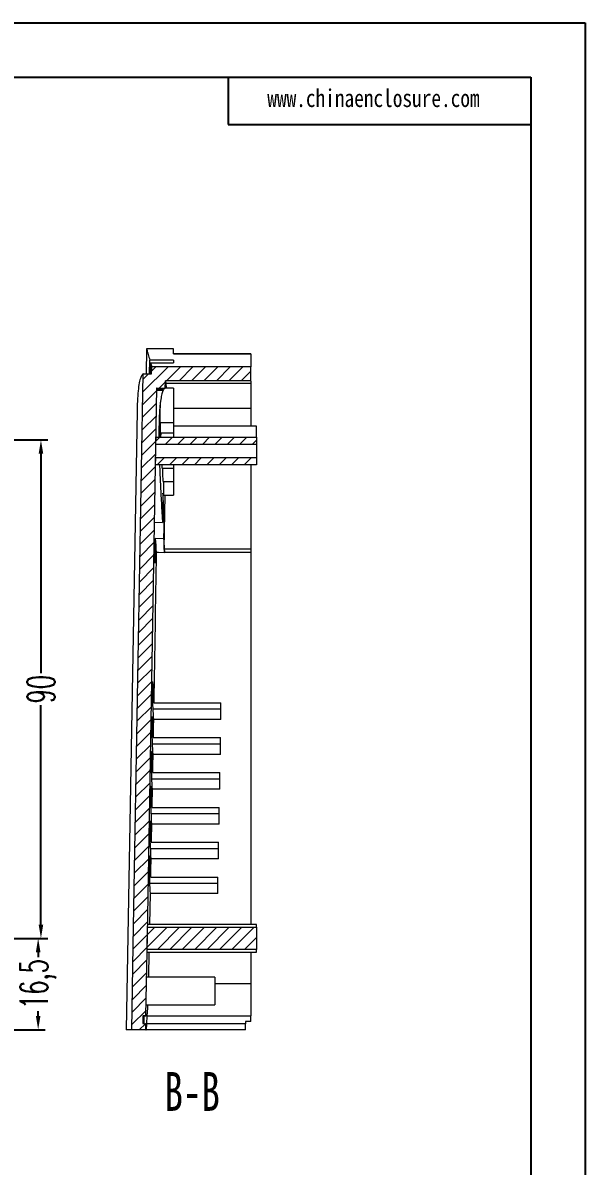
# Model space of a CAD drawing. Header units: inches. Extents: x 2104 to 4068, y 410 to 1569.
# Drawn here: x 2586.5 to 2688.1, y 616.2 to 822.7 of the extents above; entities that cross this region are included whole.
import ezdxf

# ---------------------------------------------------------------- set-up
doc = ezdxf.new("R2010")
doc.units = ezdxf.units.IN
doc.layers.add('文字', color=81, linetype='Continuous')
doc.styles.add('SLDTEXTSTYLE2', font='TXT', dxfattribs={"width": 0.6, "bigfont": 'bigfont'})
doc.styles.add('SLDTEXTSTYLE3', font='TXT', dxfattribs={"width": 0.7})
doc.styles.add('宋体', font='', dxfattribs={"width": 0.8, "height": 3.5})
doc.styles.get('宋体').set_extended_font_data('SimSun')
doc.dimstyles.new('5', dxfattribs={"dimtxt": 5, "dimasz": 2.5, "dimexe": 1.25, "dimexo": 0.625, "dimtad": 0, "dimzin": 12, "dimtxsty": 'SLDTEXTSTYLE2', "dimcen": 2.5, "dimclrd": 3, "dimclre": 3, "dimclrt": 256, "dimadec": 0, "dimazin": 0, "dimtfac": 1, "dimtmove": 0, "dimatfit": 3, "dimfxl": 1, "dimarcsym": 0})

# ---------------------------------------------------------------- blocks, each defined once
blk = doc.blocks.new('*D71')
at = {"color": 3, "lineweight": -2}
for p, q in [((2567.48, 747.35), (2591.02, 747.35)), ((2589.77, 744.85), (2589.77, 705.22)), ((2589.77, 659.85), (2589.77, 699.47)), ((2564.48, 657.35), (2591.02, 657.35))]:
    blk.add_line(p, q, dxfattribs=at)
at = {"color": 3}
for points in [[(2589.35, 744.85), (2590.18, 744.85), (2589.77, 747.35)], [(2589.35, 659.85), (2590.18, 659.85), (2589.77, 657.35)]]:
    blk.add_solid(points, dxfattribs=at)
at = {"layer": 'Defpoints', "color": 0}
for p in [(2566.86, 747.35), (2589.77, 747.35), (2563.86, 657.35)]:
    blk.add_point(p, dxfattribs=at)
at = {"insert": (2589.77, 702.35), "char_height": 5, "attachment_point": 5, "rotation": 90, "style": 'SLDTEXTSTYLE2'}
blk.add_mtext('90', dxfattribs=at)
blk = doc.blocks.new('*D72')
at = {"color": 3, "lineweight": -2}
for p, q in [((2564.48, 657.35), (2590.52, 657.35)), ((2589.27, 654.85), (2589.27, 653.97)), ((2589.27, 643.35), (2589.27, 644.22)), ((2563.56, 640.85), (2590.52, 640.85))]:
    blk.add_line(p, q, dxfattribs=at)
at = {"color": 3}
for points in [[(2588.85, 654.85), (2589.68, 654.85), (2589.27, 657.35)], [(2588.85, 643.35), (2589.68, 643.35), (2589.27, 640.85)]]:
    blk.add_solid(points, dxfattribs=at)
at = {"layer": 'Defpoints', "color": 0}
for p in [(2563.86, 657.35), (2589.27, 657.35), (2562.94, 640.85)]:
    blk.add_point(p, dxfattribs=at)
at = {"insert": (2589.27, 649.1), "char_height": 5, "attachment_point": 5, "rotation": 90, "style": 'SLDTEXTSTYLE2'}
blk.add_mtext('16,5', dxfattribs=at)

msp = doc.modelspace()

# ---------------------------------------------------------------- hatches: boundary and pattern name
at = {"linetype": 'Continuous', "lineweight": 0}
h = msp.add_hatch(dxfattribs=at)
h.set_pattern_fill('ANSI31', color=4, scale=0.5, style=0)
edge = h.paths.add_edge_path(flags=0)
edge.add_line((2627.687, 758.05), (2627.687, 760.56))
edge.add_line((2627.687, 760.56), (2609.779, 760.56))
edge.add_spline(control_points=[(2609.779, 760.56), (2609.772, 760.151), (2609.765, 759.742), (2609.758, 759.333), (2609.757, 759.311), (2609.757, 759.289), (2609.757, 759.267)], knot_values=[0.0028629, 0.0028629, 0.0028629, 0.0028629, 0.00409, 0.00409, 0.00409, 0.0041559, 0.0041559, 0.0041559, 0.0041559], weights=[1, 1, 1, 1, 1, 1, 1], degree=3, periodic=0)
edge.add_spline(control_points=[(2609.757, 759.267), (2609.257, 759.276), (2608.756, 759.284), (2608.256, 759.293)], knot_values=[0, 0, 0, 0, 0.0015006, 0.0015006, 0.0015006, 0.0015006], weights=[1, 1, 1, 1], degree=3, periodic=0)
edge.add_spline(control_points=[(2608.256, 759.293), (2607.655, 724.864), (2607.054, 690.435), (2606.453, 656.007), (2606.365, 650.954), (2606.276, 645.902), (2606.188, 640.85)], knot_values=[0.1161675, 0.1161675, 0.1161675, 0.1161675, 0.2194696, 0.2194696, 0.2194696, 0.2346289, 0.2346289, 0.2346289, 0.2346289], weights=[1, 1, 1, 1, 1, 1, 1], degree=3, periodic=0)
edge.add_line((2606.188, 640.85), (2608.689, 640.85))
edge.add_spline(control_points=[(2608.689, 640.85), (2608.69, 640.895), (2608.691, 640.941), (2608.692, 640.987), (2608.697, 641.308), (2608.703, 641.629), (2608.709, 641.95)], knot_values=[0.002704, 0.002704, 0.002704, 0.002704, 0.0028411, 0.0028411, 0.0028411, 0.0038042, 0.0038042, 0.0038042, 0.0038042], weights=[1, 1, 1, 1, 1, 1, 1], degree=3, periodic=0)
edge.add_spline(control_points=[(2608.709, 641.95), (2608.685, 641.95), (2608.662, 641.95), (2608.639, 641.951), (2608.496, 641.953), (2608.352, 641.956), (2608.209, 641.958)], knot_values=[0.0028787, 0.0028787, 0.0028787, 0.0028787, 0.0029483, 0.0029483, 0.0029483, 0.0033789, 0.0033789, 0.0033789, 0.0033789], weights=[1, 1, 1, 1, 1, 1, 1], degree=3, periodic=0)
edge.add_spline(control_points=[(2608.209, 641.958), (2608.21, 642.016), (2608.211, 642.074), (2608.212, 642.132), (2608.219, 642.547), (2608.226, 642.961), (2608.233, 643.376)], knot_values=[0.0032783, 0.0032783, 0.0032783, 0.0032783, 0.003452, 0.003452, 0.003452, 0.0046962, 0.0046962, 0.0046962, 0.0046962], weights=[1, 1, 1, 1, 1, 1, 1], degree=3, periodic=0)
edge.add_spline(control_points=[(2608.233, 643.376), (2608.377, 643.374), (2608.52, 643.371), (2608.664, 643.369), (2608.687, 643.368), (2608.71, 643.368), (2608.733, 643.367)], knot_values=[0.0025177, 0.0025177, 0.0025177, 0.0025177, 0.0029483, 0.0029483, 0.0029483, 0.0030179, 0.0030179, 0.0030179, 0.0030179], weights=[1, 1, 1, 1, 1, 1, 1], degree=3, periodic=0)
edge.add_spline(control_points=[(2608.733, 643.367), (2608.818, 648.195), (2608.902, 653.022), (2608.986, 657.85), (2609.562, 690.816), (2610.138, 723.783), (2610.713, 756.75)], knot_values=[0.1955007, 0.1955007, 0.1955007, 0.1955007, 0.2099851, 0.2099851, 0.2099851, 0.3089011, 0.3089011, 0.3089011, 0.3089011], weights=[1, 1, 1, 1, 1, 1, 1], degree=3, periodic=0)
edge.add_spline(control_points=[(2610.713, 756.75), (2611.213, 756.742), (2611.714, 756.733), (2612.214, 756.725)], knot_values=[0.000009, 0.000009, 0.000009, 0.000009, 0.0015096, 0.0015096, 0.0015096, 0.0015096], weights=[1, 1, 1, 1], degree=3, periodic=0)
edge.add_spline(control_points=[(2612.214, 756.725), (2612.214, 756.74), (2612.214, 756.755), (2612.214, 756.77), (2612.222, 757.196), (2612.229, 757.623), (2612.237, 758.05)], knot_values=[0.0041947, 0.0041947, 0.0041947, 0.0041947, 0.0042396, 0.0042396, 0.0042396, 0.0055197, 0.0055197, 0.0055197, 0.0055197], weights=[1, 1, 1, 1, 1, 1, 1], degree=3, periodic=0)
edge.add_line((2612.237, 758.05), (2627.687, 758.05))
h = msp.add_hatch(dxfattribs=at)
h.set_pattern_fill('ANSI31', color=4, scale=0.5, style=0)
edge = h.paths.add_edge_path(flags=0)
edge.add_line((2628.687, 746.6), (2628.687, 747.85))
edge.add_line((2628.687, 747.85), (2610.558, 747.85))
edge.add_spline(control_points=[(2610.558, 747.85), (2610.551, 747.433), (2610.543, 747.016), (2610.536, 746.6)], knot_values=[0.0047243, 0.0047243, 0.0047243, 0.0047243, 0.0059744, 0.0059744, 0.0059744, 0.0059744], weights=[1, 1, 1, 1], degree=3, periodic=0)
edge.add_line((2610.536, 746.6), (2628.687, 746.6))
h = msp.add_hatch(dxfattribs=at)
h.set_pattern_fill('ANSI31', color=4, scale=0.5, style=0)
edge = h.paths.add_edge_path(flags=0)
edge.add_line((2628.687, 742.85), (2628.687, 744.1))
edge.add_line((2628.687, 744.1), (2610.492, 744.1))
edge.add_spline(control_points=[(2610.492, 744.1), (2610.489, 743.892), (2610.485, 743.683), (2610.481, 743.475), (2610.478, 743.267), (2610.474, 743.058), (2610.471, 742.85)], knot_values=[0.0084748, 0.0084748, 0.0084748, 0.0084748, 0.0090993, 0.0090993, 0.0090993, 0.009725, 0.009725, 0.009725, 0.009725], weights=[1, 1, 1, 1, 1, 1, 1], degree=3, periodic=0)
edge.add_line((2610.471, 742.85), (2628.687, 742.85))
h = msp.add_hatch(dxfattribs=at)
h.set_pattern_fill('ANSI31', color=4, scale=0.5, style=0)
edge = h.paths.add_edge_path(flags=0)
edge.add_line((2628.687, 655.35), (2628.687, 659.35))
edge.add_line((2628.687, 659.35), (2609.012, 659.35))
edge.add_spline(control_points=[(2609.012, 659.35), (2608.99, 658.058), (2608.967, 656.766), (2608.945, 655.474), (2608.944, 655.433), (2608.943, 655.391), (2608.943, 655.35)], knot_values=[0.0052224, 0.0052224, 0.0052224, 0.0052224, 0.0090981, 0.0090981, 0.0090981, 0.009223, 0.009223, 0.009223, 0.009223], weights=[1, 1, 1, 1, 1, 1, 1], degree=3, periodic=0)
edge.add_line((2608.943, 655.35), (2628.687, 655.35))

# ---------------------------------------------------------------- linework, layer by layer
for p, q in [((2104.15, 822.657), (2688.052, 822.657)), ((2688.052, 822.657), (2688.052, 409.797)), ((2119.259, 812.827), (2678.222, 812.827)), ((2623.611, 812.827), (2623.611, 804.294)), ((2678.222, 812.827), (2678.222, 419.627)), ((2623.611, 804.294), (2678.222, 804.294))]:
    msp.add_line(p, q)
at = {"color": 7, "linetype": 'Continuous', "lineweight": 15}
for p, q in [((2613.687, 763.823), (2608.846, 763.823)), ((2608.833, 763.781), (2608.754, 759.284)), ((2609.388, 759.274), (2609.432, 761.76)), ((2613.687, 761.76), (2609.432, 761.76)), ((2627.687, 762.879), (2613.687, 762.879)), ((2613.687, 762.879), (2627.687, 762.879)), ((2609.576, 761.261), (2609.542, 759.271)), ((2609.576, 761.261), (2613.687, 761.261)), ((2609.757, 759.267), (2609.779, 760.56)), ((2627.687, 760.56), (2609.779, 760.56)), ((2627.687, 758.05), (2627.687, 760.56)), ((2607.88, 758.809), (2607.88, 758.833)), ((2608.038, 759.095), (2608.038, 759.07)), ((2608.256, 759.293), (2609.757, 759.267)), ((2612.214, 756.725), (2612.237, 758.05)), ((2627.687, 758.05), (2612.237, 758.05)), ((2612.369, 757.59), (2612.237, 758.048)), ((2627.687, 757.978), (2627.687, 757.59)), ((2611.837, 756.265), (2610.705, 756.284)), ((2610.71, 756.548), (2611.995, 756.527)), ((2610.713, 756.75), (2612.214, 756.725)), ((2611.837, 756.265), (2611.842, 756.53)), ((2613.687, 756.702), (2612.182, 756.702)), ((2612.369, 757.59), (2627.687, 757.59)), ((2613.687, 756.702), (2613.687, 750.502)), ((2607.138, 752.624), (2605.187, 640.85)), ((2611.215, 751.686), (2611.159, 751.686)), ((2613.687, 753.101), (2627.687, 753.101)), ((2611.257, 750.502), (2613.687, 750.502)), ((2613.687, 750.502), (2613.687, 748.642)), ((2628.687, 749.85), (2613.687, 749.85)), ((2628.687, 747.85), (2628.687, 749.85)), ((2610.536, 746.6), (2610.558, 747.85)), ((2610.558, 747.85), (2628.687, 747.85)), ((2611.322, 748.642), (2613.687, 748.642)), ((2613.687, 748.642), (2613.687, 747.85)), ((2628.687, 747.85), (2628.687, 746.6)), ((2610.536, 746.6), (2628.687, 746.6)), ((2628.687, 746.6), (2628.687, 744.1)), ((2610.471, 742.85), (2610.492, 744.1)), ((2628.687, 744.1), (2610.492, 744.1)), ((2628.687, 744.1), (2628.687, 742.85)), ((2628.687, 742.85), (2610.471, 742.85)), ((2611.642, 742.264), (2613.687, 742.264)), ((2613.687, 742.85), (2613.687, 742.264)), ((2613.687, 742.264), (2613.687, 739.873)), ((2611.788, 739.873), (2613.687, 739.873)), ((2613.687, 739.873), (2613.687, 737.352)), ((2611.954, 737.352), (2613.687, 737.352)), ((2612.05, 727.684), (2612.198, 737.352)), ((2611.989, 734.824), (2611.759, 734.824)), ((2610.289, 732.474), (2611.725, 732.434)), ((2611.916, 729.492), (2610.416, 729.536)), ((2612.05, 727.684), (2627.687, 727.684)), ((2612.089, 726.969), (2612.091, 727.088)), ((2612.091, 727.088), (2627.687, 727.088)), ((2627.687, 727.684), (2627.687, 727.088)), ((2627.687, 727.088), (2627.687, 659.85)), ((2610.135, 699.911), (2622.28, 699.911)), ((2622.28, 696.851), (2622.28, 699.911)), ((2609.976, 698.782), (2622.28, 698.782)), ((2622.28, 696.851), (2610.081, 696.851)), ((2610.022, 693.607), (2622.167, 693.607)), ((2622.167, 690.564), (2622.167, 693.607)), ((2609.863, 692.484), (2622.167, 692.484)), ((2622.167, 690.564), (2609.967, 690.564)), ((2609.747, 686.188), (2622.051, 686.188)), ((2609.907, 687.304), (2622.051, 687.304)), ((2622.051, 684.279), (2622.051, 687.304)), ((2622.051, 684.279), (2609.85, 684.279)), ((2609.629, 679.894), (2621.932, 679.894)), ((2609.788, 681.005), (2621.932, 681.005)), ((2621.932, 677.997), (2621.932, 681.005)), ((2621.932, 677.997), (2609.731, 677.997)), ((2609.508, 673.605), (2621.811, 673.605)), ((2609.668, 674.71), (2621.811, 674.71)), ((2621.811, 671.719), (2621.811, 674.71)), ((2621.811, 671.719), (2609.609, 671.719)), ((2609.385, 667.32), (2621.687, 667.32)), ((2609.544, 668.42), (2621.687, 668.42)), ((2621.687, 665.447), (2621.687, 668.42)), ((2609.485, 665.447), (2609.371, 659.85)), ((2621.687, 665.447), (2609.485, 665.447)), ((2608.943, 655.35), (2609.012, 659.35)), ((2609.012, 659.35), (2628.687, 659.35)), ((2628.687, 659.85), (2609.021, 659.85)), ((2628.687, 659.35), (2628.687, 659.85)), ((2628.687, 659.35), (2628.687, 655.35)), ((2608.934, 654.85), (2628.687, 654.85)), ((2628.687, 655.35), (2608.943, 655.35)), ((2609.269, 654.85), (2609.175, 650.35)), ((2627.687, 654.85), (2627.687, 649.125)), ((2628.687, 654.85), (2628.687, 655.35)), ((2621.187, 650.35), (2608.855, 650.35)), ((2621.187, 650.35), (2621.187, 645.35)), ((2627.687, 649.125), (2627.687, 643.367)), ((2608.768, 645.35), (2621.187, 645.35)), ((2608.19, 643.367), (2608.733, 643.367)), ((2608.209, 641.958), (2608.233, 643.376)), ((2608.733, 643.367), (2608.233, 643.376)), ((2608.364, 643.376), (2608.339, 641.958)), ((2608.864, 643.367), (2608.733, 643.367)), ((2608.864, 643.367), (2608.839, 641.95)), ((2608.864, 643.367), (2627.687, 643.367)), ((2627.687, 642.365), (2626.687, 642.365)), ((2626.687, 642.365), (2626.687, 641.95)), ((2627.687, 642.365), (2627.687, 643.367)), ((2606.188, 640.85), (2605.187, 640.85)), ((2608.689, 640.85), (2606.188, 640.85)), ((2608.179, 641.958), (2608.339, 641.958)), ((2608.209, 641.958), (2608.709, 641.95)), ((2608.339, 641.958), (2608.839, 641.95)), ((2608.809, 641.95), (2608.678, 641.95)), ((2608.689, 640.85), (2608.709, 641.95)), ((2608.689, 640.85), (2608.79, 640.85)), ((2608.809, 641.95), (2608.79, 640.85)), ((2626.687, 640.85), (2608.79, 640.85)), ((2626.687, 641.95), (2608.809, 641.95)), ((2626.687, 640.85), (2626.687, 641.95))]:
    msp.add_line(p, q, dxfattribs=at)
at = {"color": 8, "linetype": 'Continuous', "lineweight": 15}
msp.add_line((2627.687, 649.125), (2621.187, 649.125), dxfattribs=at)
at = {"color": 7, "linetype": 'Continuous', "lineweight": 15, "flags": 128}
for points in [[(2606.188, 640.85), (2606.453, 656.007), (2608.256, 759.293)], [(2608.733, 643.367), (2608.986, 657.85), (2610.713, 756.75)], [(2612.089, 726.969), (2610.972, 727.004), (2610.589, 727.016)]]:
    msp.add_lwpolyline(points, dxfattribs=at)
at = {"color": 7, "linetype": 'Continuous', "lineweight": 15}
for centre, major_axis, ratio, start_param, end_param in [((5158.02, -2143.697), (0, 21154.428), 0.1215375, 1.4334731, 1.4336795), ((5158.02, -2076.699), (0, 21144.904), 0.1215375, 1.4366322, 1.4368152), ((5158.02, -1702.716), (0, 21091.738), 0.1215375, 1.4548301, 1.4550831), ((5158.02, -1635.718), (0, 21082.214), 0.1215375, 1.4581153, 1.4583698), ((5158.02, -1637.49), (0, 21094.684), 0.1215375, 1.4583499, 1.4585623), ((5158.02, 729.285), (2548.71, 0), 0.4530936, 3.1638479, 3.1670319), ((5158.02, 726.211), (2548.763, 0), 0.4530936, 3.1633938, 3.1670195), ((5158.02, 722.943), (2548.82, 0), 0.4530936, 3.1638086, 3.166998), ((5158.02, 719.869), (2548.874, 0), 0.4530936, 3.1633545, 3.1669701), ((5158.02, 716.565), (2548.932, 0), 0.4530936, 3.1637374, 3.1669319), ((5158.02, 713.491), (2548.985, 0), 0.4530936, 3.1632833, 3.1668887), ((5158.02, 710.154), (2549.044, 0), 0.4530936, 3.1636341, 3.1668336), ((5158.02, 707.08), (2549.097, 0), 0.4530936, 3.1631801, 3.1667753), ((5158.02, 703.709), (2549.156, 0), 0.4530936, 3.1634989, 3.1667031), ((5158.02, 700.635), (2549.21, 0), 0.4530936, 3.1630449, 3.1666298), ((5158.02, 697.233), (2549.269, 0), 0.4530936, 3.1633317, 3.1665404), ((5158.02, 694.159), (2549.323, 0), 0.4530936, 3.1628778, 3.1664523)]:
    msp.add_ellipse(centre, major_axis=major_axis, ratio=ratio, start_param=start_param, end_param=end_param, dxfattribs=at)
for points, knots in [([(2608.846, 763.781), (2608.843, 763.791), (2608.832, 763.83), (2608.923, 763.516), (2609.109, 762.876), (2609.324, 762.132), (2609.432, 761.76)], [0, 0, 0, 0, 0.1160791, 0.4107437, 0.7054083, 1, 1, 1, 1]), ([(2613.687, 762.879), (2613.687, 763.154), (2613.687, 763.705), (2613.687, 763.784), (2613.687, 763.823)], [0, 0, 0, 0, 0.5001038, 1, 1, 1, 1]), ([(2627.687, 762.879), (2627.687, 762.833), (2627.687, 762.741), (2627.687, 762.591), (2627.687, 762.432), (2627.687, 762.263), (2627.687, 762.084), (2627.687, 761.896), (2627.687, 761.697), (2627.687, 761.49), (2627.687, 761.272), (2627.687, 761.045), (2627.687, 760.809), (2627.687, 760.643), (2627.687, 760.56)], [0, 0, 0, 0, 0.0833085, 0.1666181, 0.2499299, 0.3332447, 0.4165637, 0.499888, 0.5832184, 0.6665561, 0.7499021, 0.8332574, 0.916623, 1, 1, 1, 1]), ([(2607.88, 758.833), (2607.777, 758.564), (2607.57, 758.027), (2607.352, 756.677), (2607.209, 754.874), (2607.14, 753.507), (2607.138, 752.627), (2607.138, 752.624)], [0, 0, 0, 0, 0.25103373, 0.50094684, 0.74996287, 0.99905524, 1, 1, 1, 1]), ([(2608.256, 759.293), (2608.237, 759.281), (2608.199, 759.259), (2608.144, 759.213), (2608.09, 759.159), (2608.055, 759.116), (2608.038, 759.095)], [0, 0, 0, 0, 0.2500479, 0.5000607, 0.7500431, 1, 1, 1, 1]), ([(2611.837, 756.265), (2611.828, 756.246), (2611.772, 756.13), (2611.676, 755.879), (2611.559, 755.46), (2611.454, 754.962), (2611.363, 754.385), (2611.284, 753.73), (2611.218, 752.996), (2611.165, 752.184), (2611.124, 751.294), (2611.096, 750.327), (2611.081, 749.278), (2611.078, 748.445), (2611.081, 747.948), (2611.082, 747.85)], [0, 0, 0, 0, 0.0176178, 0.1049618, 0.1923059, 0.27965, 0.3669941, 0.4543381, 0.5416822, 0.6290263, 0.7163704, 0.8037144, 0.8910585, 0.9784026, 1, 1, 1, 1]), ([(2612.427, 756.702), (2612.427, 756.719), (2612.423, 756.913), (2612.411, 757.177), (2612.392, 757.468), (2612.377, 757.55), (2612.369, 757.59)], [0, 0, 0, 0, 0.0300603, 0.3560877, 0.6778149, 1, 1, 1, 1]), ([(2627.687, 757.59), (2627.687, 757.58), (2627.687, 757.561), (2627.687, 757.521), (2627.687, 757.469), (2627.687, 757.341), (2627.687, 757.09), (2627.687, 756.653), (2627.687, 756.144), (2627.687, 755.515), (2627.687, 754.891), (2627.687, 754.361), (2627.687, 753.95), (2627.687, 753.53), (2627.687, 753.245), (2627.687, 753.101)], [0, 0, 0, 0, 0.0399807, 0.0716783, 0.1074128, 0.1428113, 0.2857765, 0.3924172, 0.4995903, 0.6246074, 0.7496561, 0.8123286, 0.8748785, 0.937217, 1, 1, 1, 1]), ([(2611.279, 753.638), (2611.276, 753.498), (2611.267, 753.009), (2611.256, 752.195), (2611.247, 751.333), (2611.246, 750.752), (2611.25, 750.481), (2611.255, 750.528), (2611.257, 750.538)], [0, 0, 0, 0, 0.0863198, 0.2995427, 0.5127254, 0.7258666, 0.9389841, 1, 1, 1, 1]), ([(2627.687, 753.101), (2627.687, 752.428), (2627.687, 751.345), (2627.687, 750.261), (2627.687, 749.85)], [0, 0, 0, 0, 0.6209155, 1, 1, 1, 1]), ([(2611.316, 750.502), (2611.315, 750.455), (2611.31, 750.073), (2611.306, 749.48), (2611.307, 748.891), (2611.313, 748.621), (2611.32, 748.668), (2611.322, 748.678)], [0, 0, 0, 0, 0.0414822, 0.3332144, 0.6248882, 0.91654, 1, 1, 1, 1]), ([(2611.395, 748.642), (2611.394, 748.543), (2611.39, 748.24), (2611.389, 748.007), (2611.389, 747.85)], [0, 0, 0, 0, 0.3266525, 1, 1, 1, 1]), ([(2611.192, 742.85), (2611.21, 742.361), (2611.246, 741.375), (2611.316, 739.795), (2611.397, 738.135), (2611.489, 736.398), (2611.593, 734.586), (2611.674, 733.246), (2611.72, 732.518), (2611.725, 732.434)], [0, 0, 0, 0, 0.1606387, 0.3242214, 0.487804, 0.6513867, 0.8149693, 0.978552, 1, 1, 1, 1]), ([(2611.612, 742.85), (2611.613, 742.742), (2611.617, 742.427), (2611.628, 742.242), (2611.639, 742.288), (2611.642, 742.298)], [0, 0, 0, 0, 0.2906562, 0.8485553, 1, 1, 1, 1]), ([(2611.753, 742.264), (2611.75, 742.03), (2611.744, 741.457), (2611.746, 740.695), (2611.758, 740.117), (2611.773, 739.85), (2611.785, 739.898), (2611.788, 739.908)], [0, 0, 0, 0, 0.1740653, 0.4264537, 0.6788041, 0.9311947, 1, 1, 1, 1]), ([(2627.687, 742.85), (2627.687, 742.713), (2627.687, 741.984), (2627.687, 740.649), (2627.687, 737.57), (2627.687, 733.246), (2627.687, 729.524), (2627.687, 727.684)], [0, 0, 0, 0, 0.0269994, 0.14451019, 0.26427028, 0.6363794, 1, 1, 1, 1]), ([(2611.911, 739.873), (2611.908, 739.595), (2611.902, 738.976), (2611.905, 738.174), (2611.92, 737.596), (2611.937, 737.329), (2611.951, 737.376), (2611.954, 737.387)], [0, 0, 0, 0, 0.2002761, 0.4445036, 0.6887015, 0.9329575, 1, 1, 1, 1]), ([(2610.355, 725.084), (2610.338, 725.338), (2610.304, 725.847), (2610.256, 726.596), (2610.221, 727.128), (2610.204, 727.407), (2610.202, 727.443)], [0, 0, 0, 0, 0.3177074, 0.6354225, 0.9531608, 1, 1, 1, 1]), ([(2609.926, 703.696), (2609.923, 703.694), (2609.914, 703.689), (2609.899, 703.497), (2609.883, 703.172), (2609.869, 702.745), (2609.859, 702.271), (2609.853, 701.801), (2609.853, 701.39), (2609.858, 701.149), (2609.861, 701.058), (2609.862, 701.037)], [0, 0, 0, 0, 0.0918541, 0.2160964, 0.3403764, 0.4646484, 0.5888708, 0.7130229, 0.8371138, 0.9611791, 1, 1, 1, 1]), ([(2609.813, 697.398), (2609.81, 697.396), (2609.801, 697.391), (2609.786, 697.198), (2609.77, 696.874), (2609.756, 696.447), (2609.746, 695.973), (2609.741, 695.503), (2609.741, 695.092), (2609.745, 694.851), (2609.749, 694.76), (2609.749, 694.738)], [0, 0, 0, 0, 0.0918538, 0.2160959, 0.3403756, 0.4646475, 0.5888699, 0.7130221, 0.8371133, 0.9611788, 1, 1, 1, 1]), ([(2609.698, 691.102), (2609.694, 691.1), (2609.686, 691.094), (2609.671, 690.902), (2609.655, 690.578), (2609.641, 690.151), (2609.631, 689.677), (2609.625, 689.206), (2609.625, 688.796), (2609.629, 688.555), (2609.633, 688.464), (2609.634, 688.442)], [0, 0, 0, 0, 0.09185333, 0.21609499, 0.34037429, 0.46464591, 0.58886829, 0.71302082, 0.83711244, 0.96117829, 1, 1, 1, 1]), ([(2609.58, 684.808), (2609.577, 684.806), (2609.569, 684.801), (2609.553, 684.609), (2609.537, 684.284), (2609.524, 683.857), (2609.513, 683.383), (2609.508, 682.913), (2609.508, 682.502), (2609.512, 682.261), (2609.516, 682.17), (2609.517, 682.148)], [0, 0, 0, 0, 0.0918526, 0.2160937, 0.3403723, 0.4646436, 0.588866, 0.7130189, 0.8371111, 0.9611775, 1, 1, 1, 1]), ([(2609.46, 678.519), (2609.457, 678.517), (2609.449, 678.511), (2609.434, 678.319), (2609.418, 677.995), (2609.404, 677.568), (2609.394, 677.094), (2609.388, 676.623), (2609.388, 676.213), (2609.392, 675.972), (2609.396, 675.881), (2609.397, 675.859)], [0, 0, 0, 0, 0.0918518, 0.216092, 0.3403698, 0.4646405, 0.5888629, 0.7130164, 0.8371095, 0.9611766, 1, 1, 1, 1]), ([(2609.338, 672.234), (2609.335, 672.232), (2609.326, 672.227), (2609.311, 672.035), (2609.296, 671.71), (2609.282, 671.283), (2609.272, 670.809), (2609.266, 670.339), (2609.266, 669.928), (2609.27, 669.687), (2609.274, 669.596), (2609.275, 669.574)], [0, 0, 0, 0, 0.0918507, 0.2160899, 0.3403667, 0.4646368, 0.5888592, 0.7130133, 0.8371074, 0.9611754, 1, 1, 1, 1]), ([(2609.027, 645.35), (2609.025, 645.316), (2609.012, 645), (2608.984, 644.526), (2608.945, 643.957), (2608.907, 643.572), (2608.88, 643.411), (2608.866, 643.374), (2608.864, 643.367)], [0, 0, 0, 0, 0.0280092, 0.258856, 0.489703, 0.7206226, 0.9515419, 1, 1, 1, 1])]:
    msp.add_open_spline(points, degree=3, knots=knots, dxfattribs=at)
for points in [[(2613.687, 761.76), (2613.687, 761.603), (2613.687, 761.436), (2613.687, 761.261)], [(2609.576, 761.261), (2609.64, 761.042), (2609.708, 760.808), (2609.779, 760.56)], [(2608.038, 759.07), (2607.982, 758.998), (2607.93, 758.911), (2607.88, 758.809)], [(2612.214, 756.725), (2612.137, 756.683), (2612.064, 756.617), (2611.995, 756.527)], [(2611.989, 734.824), (2611.922, 735.82), (2611.859, 736.792), (2611.8, 737.736)], [(2610.416, 729.536), (2610.47, 728.731), (2610.526, 727.909), (2610.585, 727.069)], [(2611.916, 729.492), (2611.971, 728.669), (2612.029, 727.828), (2612.089, 726.969)], [(2610.589, 727.016), (2610.447, 718.016), (2610.295, 708.981), (2610.135, 699.911)], [(2610.589, 727.016), (2610.588, 727.033), (2610.587, 727.051), (2610.585, 727.069)], [(2612.091, 727.088), (2612.077, 727.287), (2612.063, 727.486), (2612.05, 727.684)], [(2609.941, 703.587), (2609.938, 703.653), (2609.934, 703.692), (2609.93, 703.706)], [(2609.829, 697.289), (2609.825, 697.354), (2609.822, 697.394), (2609.817, 697.408)], [(2610.081, 696.851), (2610.061, 695.77), (2610.042, 694.688), (2610.022, 693.607)], [(2609.713, 690.992), (2609.71, 691.058), (2609.706, 691.098), (2609.702, 691.112)], [(2609.967, 690.564), (2609.947, 689.478), (2609.927, 688.39), (2609.907, 687.304)], [(2609.596, 684.699), (2609.592, 684.765), (2609.589, 684.804), (2609.584, 684.818)], [(2609.85, 684.279), (2609.83, 683.187), (2609.809, 682.095), (2609.788, 681.005)], [(2609.476, 678.409), (2609.472, 678.475), (2609.469, 678.515), (2609.464, 678.529)], [(2609.731, 677.997), (2609.71, 676.901), (2609.689, 675.805), (2609.668, 674.71)], [(2609.353, 672.125), (2609.35, 672.19), (2609.346, 672.23), (2609.342, 672.244)], [(2609.609, 671.719), (2609.588, 670.619), (2609.566, 669.519), (2609.544, 668.42)]]:
    msp.add_open_spline(points, degree=3, dxfattribs=at)

# ---------------------------------------------------------------- texts
at = {"color": 0, "linetype": 'Continuous', "lineweight": 0, "insert": (2617.082, 633.21), "char_height": 7, "attachment_point": 2, "style": 'SLDTEXTSTYLE3'}
msp.add_mtext('B-B', dxfattribs=at)
at = {"layer": '文字', "color": 0, "insert": (2630.646, 810.666), "char_height": 3.20385, "width": 56.28861, "attachment_point": 1, "style": '宋体'}
msp.add_mtext('www.chinaenclosure.com', dxfattribs=at)

# ---------------------------------------------------------------- dimensions: what is measured, and where the dimension line sits
for base, p1, p2, picture, middle in [((2589.768, 747.347), (2563.856, 657.35), (2566.856, 747.347), '*D71', (2589.768, 702.349)), ((2589.268, 657.35), (2562.939, 640.85), (2563.856, 657.35), '*D72', (2589.268, 649.1))]:
    dim = msp.add_linear_dim(base=base, p1=p1, p2=p2, angle=90, dimstyle='5')
    dim.commit()
    dim.dimension.update_dxf_attribs({"geometry": picture, "text_midpoint": middle})

doc.saveas('drawing.dxf')
